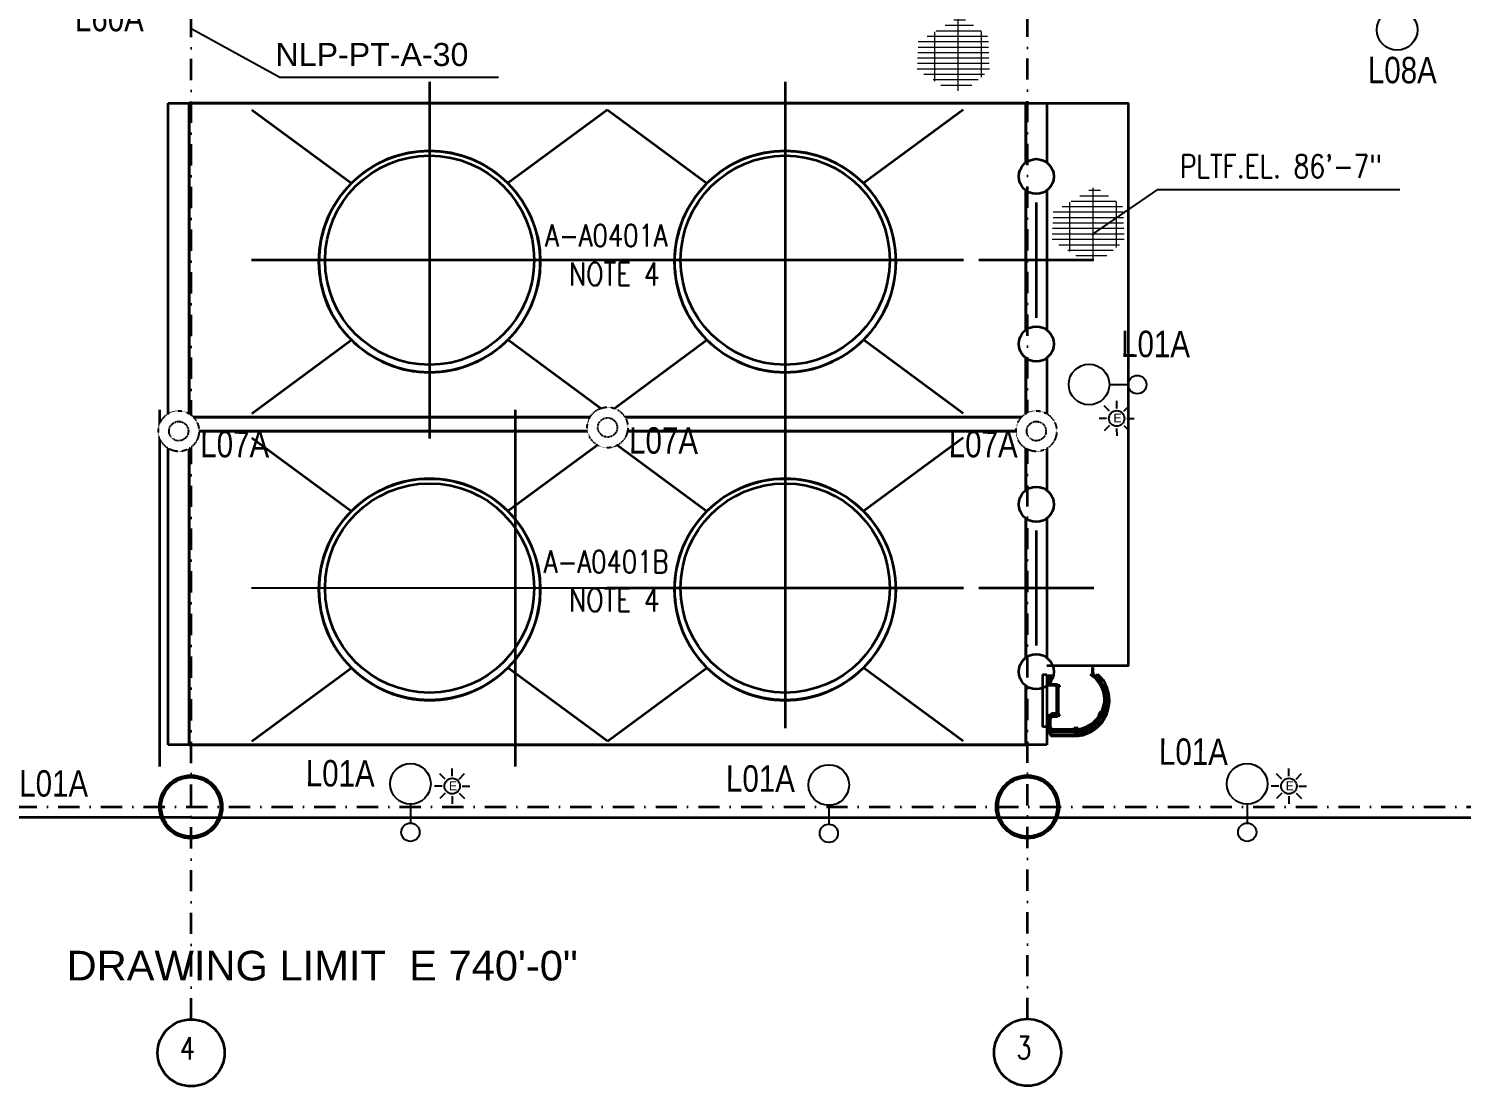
# Model space of a CAD drawing. Header units: inches. Extents: x 3135 to 9031, y -914 to 4011.
# Drawn here: x 4571 to 5393, y 2261 to 2868 of the extents above; entities that cross this region are included whole.
import ezdxf
from ezdxf.enums import TextEntityAlignment as Align

# ---------------------------------------------------------------- set-up
doc = ezdxf.new("R2010")
doc.units = ezdxf.units.IN
doc.header["$MEASUREMENT"] = 0
doc.linetypes.add('DASHDOT2', pattern=[12.700025, 6.350013, -3.175006, 0, -3.175006])
doc.linetypes.add('DGN Style 2', pattern=[25.56082, 15.336492, -10.224328])
for name, color, linetype in [('Default', 7, 'Continuous'), ('E-LIGHTING', 41, 'Continuous'), ('POWER', 7, 'Continuous'), ('TF_G_MATCHLINE', 7, 'Continuous'), ('TF_P_CENTER', 7, 'Continuous'), ('TF_P_Equipment', 7, 'Continuous'), ('TF_P_Ladder', 7, 'Continuous'), ('TF_P_Steel', 7, 'Continuous'), ('TF_S_GRATING', 7, 'Continuous')]:
    doc.layers.add(name, color=color, linetype=linetype)
doc.styles.add('Arial', font='arial.ttf')
doc.styles.add('ROMANS', font='romans.shx')

# ---------------------------------------------------------------- blocks, each defined once
blk = doc.blocks.new('TF_P_ELP_GRATING', base_point=(2.146, 13.23))
at = {"layer": 'TF_S_GRATING', "color": 8, "linetype": 'Continuous', "lineweight": 18}
for p, q in [((2.19, 13.523), (2.19, 12.866)), ((2.426, 13.377), (1.882, 13.377)), ((2.37, 13.425), (1.964, 13.425)), ((1.98, 13.435), (1.98, 12.994)), ((2.313, 13.474), (2.034, 13.474)), ((2.4, 13.399), (2.4, 12.99)), ((2.469, 13.328), (1.822, 13.328)), ((2.467, 13.279), (1.824, 13.279)), ((2.465, 13.23), (1.826, 13.23)), ((2.463, 13.182), (1.828, 13.182)), ((2.462, 13.133), (1.83, 13.133)), ((2.46, 13.084), (1.832, 13.084)), ((2.453, 13.035), (1.912, 13.035)), ((2.396, 12.987), (1.992, 12.987)), ((2.326, 12.938), (2.072, 12.938)), ((2.256, 12.889), (2.152, 12.889))]:
    blk.add_line(p, q, dxfattribs=at)
blk = doc.blocks.new('A$Cdd380a1b')
at = {"layer": 'Default', "color": 8}
blk.add_line((-64.0233, -15.4045), (-65.6207, -15.4045), dxfattribs=at)
at = {"layer": 'Default', "color": 8, "linetype": 'Continuous', "lineweight": 35}
for centre in [(-65.8909, -17.4867), (-65.8909, -17.4867), (-62.1422, -17.485), (-62.1422, -17.485)]:
    blk.add_circle(centre, 0.15, dxfattribs=at)
at = {"layer": 'TF_P_CENTER', "color": 8, "linetype": 'DASHDOT2', "lineweight": 35}
for p, q in [((-64.822, -13.137), (-64.822, -14.7345)), ((-63.2283, -13.137), (-63.2283, -14.7345)), ((-63.2283, -13.137), (-63.2283, -13.3214)), ((-63.2283, -13.3214), (-63.2283, -14.5628)), ((-62.1033, -13.6778), (-62.1033, -14.1937)), ((-64.0233, -13.9357), (-65.6207, -13.9357)), ((-62.4295, -13.9357), (-64.027, -13.9357)), ((-62.0564, -13.9357), (-62.3612, -13.9357)), ((-61.8453, -13.9357), (-62.0564, -13.9357)), ((-63.2283, -14.5628), (-63.2283, -14.7345)), ((-66.0328, -14.6058), (-66.0328, -16.2032)), ((-64.4391, -14.6058), (-64.4391, -16.2032)), ((-63.2283, -14.6058), (-63.2283, -14.7902)), ((-63.2283, -14.7902), (-63.2283, -16.0315)), ((-62.1033, -15.1465), (-62.1033, -15.6624)), ((-62.4295, -15.4045), (-64.027, -15.4045)), ((-62.0564, -15.4045), (-62.3612, -15.4045)), ((-61.8453, -15.4045), (-62.0564, -15.4045)), ((-64.4391, -16.0315), (-64.4391, -16.2032))]:
    blk.add_line(p, q, dxfattribs=at)
at = {"layer": 'TF_P_Equipment', "color": 8, "linetype": 'Continuous', "lineweight": 35}
for p, q in [((-65.9939, -14.6389), (-65.9939, -13.2326)), ((-65.9939, -13.2326), (-65.9001, -13.2326)), ((-62.1501, -13.2326), (-65.9001, -13.2326)), ((-65.9001, -13.2326), (-62.1501, -13.2326)), ((-65.9001, -13.2326), (-65.9001, -14.6389)), ((-65.9001, -14.6389), (-65.9001, -13.2326)), ((-65.6189, -13.2624), (-65.1728, -13.5913)), ((-64.0251, -13.2624), (-64.4712, -13.5913)), ((-64.0251, -13.2624), (-63.5791, -13.5913)), ((-62.4314, -13.2624), (-62.8775, -13.5913)), ((-62.1501, -13.2326), (-62.0564, -13.2326)), ((-62.1501, -13.4978), (-62.1501, -13.2326)), ((-62.1501, -13.2326), (-62.1501, -13.4978)), ((-62.0564, -13.2326), (-62.0564, -13.4979)), ((-62.1501, -14.2478), (-62.1501, -13.6236)), ((-62.1501, -13.6236), (-62.1501, -14.2478)), ((-62.0564, -13.6236), (-62.0564, -14.2479)), ((-65.6189, -14.6218), (-65.1728, -14.2929)), ((-64.0251, -14.6218), (-64.4712, -14.2929)), ((-64.0251, -14.6218), (-63.5791, -14.2929)), ((-62.4314, -14.6218), (-62.8775, -14.2929)), ((-62.1501, -14.6389), (-62.1501, -14.3736)), ((-62.1501, -14.3736), (-62.1501, -14.6389)), ((-62.0564, -14.3736), (-62.0564, -14.6389)), ((-65.9001, -14.6389), (-65.9939, -14.6389)), ((-65.9001, -14.6389), (-62.1501, -14.6389)), ((-62.1501, -14.6389), (-65.9001, -14.6389)), ((-62.0564, -14.6389), (-62.1501, -14.6389)), ((-65.9939, -16.1076), (-65.9939, -14.7014)), ((-65.9939, -14.7014), (-65.9001, -14.7014)), ((-62.1501, -14.7014), (-65.9001, -14.7014)), ((-65.9001, -14.7014), (-62.1501, -14.7014)), ((-65.9001, -14.7014), (-65.9001, -16.1076)), ((-65.9001, -16.1076), (-65.9001, -14.7014)), ((-62.1501, -14.7014), (-62.0564, -14.7014)), ((-62.1501, -14.9666), (-62.1501, -14.7014)), ((-62.1501, -14.7014), (-62.1501, -14.9666)), ((-62.0564, -14.7014), (-62.0564, -14.9666)), ((-65.6189, -14.7312), (-65.1728, -15.0601)), ((-64.0251, -14.7312), (-64.4712, -15.0601)), ((-64.0251, -14.7312), (-63.5791, -15.0601)), ((-62.4314, -14.7312), (-62.8775, -15.0601)), ((-62.1501, -15.7166), (-62.1501, -15.0924)), ((-62.1501, -15.0924), (-62.1501, -15.7166)), ((-62.0564, -15.0924), (-62.0564, -15.7166)), ((-65.6189, -16.0906), (-65.1728, -15.7617)), ((-64.0251, -16.0906), (-64.4712, -15.7617)), ((-64.0251, -16.0906), (-63.5791, -15.7617)), ((-62.4314, -16.0906), (-62.8775, -15.7617)), ((-62.1501, -16.1076), (-62.1501, -15.8424)), ((-62.1501, -15.8424), (-62.1501, -16.1076)), ((-62.0564, -15.8424), (-62.0564, -16.1076)), ((-65.9001, -16.1076), (-65.9939, -16.1076)), ((-65.9001, -16.1076), (-62.1501, -16.1076)), ((-62.1501, -16.1076), (-65.9001, -16.1076)), ((-62.0564, -16.1076), (-62.1501, -16.1076))]:
    blk.add_line(p, q, dxfattribs=at)
blk.add_lwpolyline([(-62.0564, -13.2326), (-61.6912, -13.2326), (-61.6912, -15.7535), (-62.0564, -15.7535)], dxfattribs=at)
for centre, radius in [((-64.822, -13.9421), 0.4961), ((-64.822, -13.9421), 0.4961), ((-64.822, -13.9357), 0.4687), ((-64.822, -13.9357), 0.4687), ((-63.2283, -13.9421), 0.4961), ((-63.2283, -13.9421), 0.4961), ((-63.2283, -13.9357), 0.4687), ((-63.2283, -13.9357), 0.4687), ((-62.1033, -13.5607), 0.0784), ((-62.1033, -14.3107), 0.0784), ((-64.822, -15.4109), 0.4961), ((-64.822, -15.4109), 0.4961), ((-64.822, -15.4045), 0.4687), ((-64.822, -15.4045), 0.4687), ((-63.2283, -15.4109), 0.4961), ((-63.2283, -15.4109), 0.4961), ((-63.2283, -15.4045), 0.4687), ((-63.2283, -15.4045), 0.4687), ((-62.1033, -15.0295), 0.0784), ((-62.1033, -15.7795), 0.0784)]:
    blk.add_circle(centre, radius, dxfattribs=at)
for centre, start, end in [((-64.822, -13.9421), 45, 135), ((-63.2283, -13.9421), 45, 135), ((-64.822, -13.9421), 135, 225), ((-64.822, -13.9421), 315, 45), ((-63.2283, -13.9421), 135, 225), ((-63.2283, -13.9421), 315, 45), ((-64.822, -13.9421), 225, 315), ((-63.2283, -13.9421), 225, 315), ((-64.822, -15.4109), 45, 135), ((-63.2283, -15.4109), 45, 135), ((-64.822, -15.4109), 135, 225), ((-64.822, -15.4109), 315, 45), ((-63.2283, -15.4109), 135, 225), ((-63.2283, -15.4109), 315, 45), ((-64.822, -15.4109), 225, 315), ((-63.2283, -15.4109), 225, 315)]:
    blk.add_arc(centre, 0.4961, start, end, dxfattribs=at)
at = {"layer": 'TF_P_Ladder', "color": 8, "linetype": 'Continuous', "lineweight": 35}
for p, q in [((-62.0435, -15.8268), (-62.0435, -15.7916)), ((-62.0388, -15.7916), (-62.0388, -15.8268)), ((-61.8533, -15.7604), (-61.8533, -15.7835)), ((-61.8487, -15.7604), (-61.8533, -15.7604)), ((-61.8487, -15.7835), (-61.8487, -15.7604)), ((-62.0076, -15.8369), (-62.0564, -15.8369)), ((-62.0173, -15.8416), (-62.0564, -15.8416)), ((-62.0173, -15.8416), (-62.0173, -15.8463)), ((-61.9978, -15.8416), (-62.0173, -15.8416)), ((-62.0173, -15.8463), (-61.9978, -15.8463)), ((-62.0115, -15.9666), (-62.0115, -15.8463)), ((-62.0114, -15.8401), (-62.0103, -15.8401)), ((-62.0103, -15.8401), (-62.0037, -15.8401)), ((-62.0076, -15.8369), (-62.0076, -15.8401)), ((-62.0037, -15.8416), (-62.0037, -15.8401)), ((-62.0037, -15.9713), (-62.0037, -15.8463)), ((-61.9978, -15.8463), (-61.9978, -15.8416)), ((-61.82, -15.8218), (-61.8241, -15.8242)), ((-61.8241, -15.8242), (-61.8143, -15.8411)), ((-61.82, -15.8218), (-61.821, -15.8224)), ((-61.82, -15.8218), (-61.8193, -15.8216)), ((-61.82, -15.8218), (-61.82, -15.8218)), ((-61.8103, -15.8387), (-61.82, -15.8218)), ((-61.8158, -15.8204), (-61.8029, -15.816)), ((-61.8143, -15.8411), (-61.8103, -15.8387)), ((-61.8103, -15.8387), (-61.8141, -15.8321)), ((-61.8103, -15.8387), (-61.8099, -15.8386)), ((-61.8103, -15.8387), (-61.8103, -15.8387)), ((-61.8098, -15.8396), (-61.8095, -15.8394)), ((-61.8061, -15.8373), (-61.7931, -15.8329)), ((-61.8057, -15.8382), (-61.798, -15.8355)), ((-61.7931, -15.8329), (-61.8029, -15.816)), ((-61.7944, -15.8336), (-61.7931, -15.8329)), ((-62.0425, -15.976), (-62.0564, -15.976)), ((-62.0435, -15.9807), (-62.0564, -15.9807)), ((-62.0435, -15.9815), (-62.0435, -16.0276)), ((-62.0076, -15.9807), (-62.0388, -15.9807)), ((-62.0388, -16.0276), (-62.0388, -15.9815)), ((-62.0173, -15.976), (-62.0372, -15.976)), ((-62.0076, -15.9666), (-62.0287, -15.9666)), ((-62.0287, -15.9713), (-62.0173, -15.9713)), ((-61.9978, -15.9713), (-62.0173, -15.9713)), ((-62.0173, -15.9713), (-62.0173, -15.976)), ((-62.0173, -15.976), (-61.9978, -15.976)), ((-62.0114, -15.9776), (-62.0103, -15.9776)), ((-62.0103, -15.9776), (-62.0037, -15.9776)), ((-62.0076, -15.9713), (-62.0076, -15.9666)), ((-62.0076, -15.9776), (-62.0076, -15.9807)), ((-62.0037, -15.9776), (-62.0037, -15.976)), ((-61.9978, -15.976), (-61.9978, -15.9713)), ((-61.8143, -15.9578), (-61.8241, -15.9747)), ((-61.8241, -15.9747), (-61.8223, -15.9757)), ((-61.8241, -15.9747), (-61.82, -15.977)), ((-61.8241, -15.9747), (-61.8241, -15.9747)), ((-61.82, -15.977), (-61.8103, -15.9601)), ((-61.8143, -15.9578), (-61.8185, -15.965)), ((-61.8158, -15.9785), (-61.8155, -15.9786)), ((-61.8103, -15.9601), (-61.8143, -15.9578)), ((-61.8143, -15.9578), (-61.8143, -15.9578)), ((-61.8143, -15.9578), (-61.8107, -15.959)), ((-61.8143, -15.9578), (-61.8143, -15.9578)), ((-61.811, -15.9597), (-61.8121, -15.9591)), ((-61.811, -15.9801), (-61.8028, -15.9829)), ((-61.8028, -15.9829), (-61.7931, -15.966)), ((-61.8025, -15.9628), (-61.7931, -15.966)), ((-61.8022, -15.9619), (-61.7972, -15.9636)), ((-61.7931, -15.966), (-61.7972, -15.9636)), ((-62.0435, -16.0369), (-62.0435, -16.0276)), ((-62.0435, -16.0533), (-62.0435, -16.0369)), ((-62.0388, -16.0478), (-62.0388, -16.0533)), ((-61.9349, -16.0377), (-62.0287, -16.0377)), ((-62.0287, -16.0424), (-61.9349, -16.0424)), ((-62.0287, -16.0471), (-61.9349, -16.0471)), ((-61.9349, -16.0518), (-62.0287, -16.0518)), ((-61.9372, -16.0424), (-61.9376, -16.0447)), ((-61.9376, -16.0447), (-61.9376, -16.0471)), ((-61.9363, -16.0424), (-61.9372, -16.0471)), ((-61.9354, -16.0327), (-61.9363, -16.0377)), ((-61.9354, -16.0374), (-61.9355, -16.0377)), ((-61.9354, -16.0327), (-61.9354, -16.0374)), ((-61.9159, -16.0327), (-61.9354, -16.0327)), ((-61.9319, -16.0327), (-61.9354, -16.0327)), ((-61.9354, -16.0327), (-61.9354, -16.0327)), ((-61.9354, -16.0374), (-61.9159, -16.0374)), ((-61.9166, -16.0412), (-61.9175, -16.046)), ((-61.9159, -16.0374), (-61.9159, -16.0327)), ((-62.0287, -16.0635), (-61.9349, -16.0635)), ((-61.9349, -16.0682), (-62.0287, -16.0682))]:
    blk.add_line(p, q, dxfattribs=at)
for centre, radius, start, end in [((-61.9349, -15.9088), 0.1383, 2.2002, 57.93643), ((-61.8338, -15.7835), 0.0195, 180, 270), ((-61.9349, -15.9088), 0.143, 53.934, 55.05218), ((-61.8338, -15.7835), 0.0148, 180, 270), ((-61.9349, -15.9088), 0.1547, 35.83645, 49.2511), ((-61.9349, -15.9088), 0.1594, 35.32181, 47.33222), ((-62.0287, -15.8268), 0.0148, 180, 223.17355), ((-62.0287, -15.8268), 0.0102, 180, 270), ((-61.9349, -15.8994), 0.143, 270, 45), ((-61.9364, -15.898), 0.1398, 270.60236, 42.78875), ((-61.9349, -15.9088), 0.1594, 270, 28.21144), ((-61.9349, -15.9088), 0.1547, 270, 28.19549), ((-61.9349, -15.9088), 0.143, 37.18622, 48.27741), ((-61.9349, -15.9088), 0.143, 26.88471, 29.34008), ((-61.9349, -15.9088), 0.143, 270, 1.87889), ((-62.0287, -15.9815), 0.0148, 90, 180), ((-62.0287, -15.9815), 0.0102, 90, 180), ((-62.0287, -15.9908), 0.0102, 90, 180), ((-61.9349, -15.9088), 0.1383, 270, 331.66824), ((-62.0287, -16.0276), 0.0148, 180, 270), ((-62.0287, -16.0369), 0.0148, 180, 270), ((-62.0287, -16.0276), 0.0102, 180, 270), ((-62.0287, -16.0369), 0.0102, 188.84988, 270), ((-62.0287, -16.0533), 0.0148, 180, 270), ((-62.0287, -16.0533), 0.0102, 180, 270)]:
    blk.add_arc(centre, radius, start, end, dxfattribs=at)
at = {"layer": 'TF_P_Steel', "color": 8, "linetype": 'Continuous', "lineweight": 35}
for p, q in [((-62.0747, -15.7916), (-62.0564, -15.7916)), ((-62.0747, -15.7916), (-62.0747, -16.026)), ((-62.0564, -15.7916), (-62.0564, -16.026)), ((-62.0564, -16.026), (-62.0747, -16.026)), ((-65.8922, -16.4326), (-69.6109, -16.4326)), ((-65.8922, -16.4326), (-62.1422, -16.4326)), ((-62.1422, -16.4326), (-56.2212, -16.4326))]:
    blk.add_line(p, q, dxfattribs=at)
at = {"layer": 'TF_P_Steel', "color": 8, "linetype": 'DASHDOT2', "lineweight": 35, "ltscale": 0.015}
for points in [[(-65.8909, -17.3367), (-65.8922, -5.1349)], [(-62.1422, -17.335), (-62.1422, -5.1349)], [(-76.4334, -16.3849), (-54.6422, -16.3849)]]:
    blk.add_lwpolyline(points, dxfattribs=at)
at = {"layer": 'TF_P_Steel', "color": 8, "linetype": 'Continuous', "lineweight": 35}
for centre, radius in [((-65.8922, -16.3849), 0.1407), ((-62.1422, -16.3849), 0.1407), ((-65.8922, -16.3849), 0.133), ((-62.1422, -16.3849), 0.133)]:
    blk.add_circle(centre, radius, dxfattribs=at)
at = {"layer": 'Default', "color": 8, "linetype": 'Continuous', "lineweight": 35, "xscale": -0.5, "yscale": 0.5, "zscale": 0.5, "rotation": 180}
for p in [(-62.4749, -13.0307), (-61.8701, -13.7943)]:
    blk.add_blockref('TF_P_ELP_GRATING', p, dxfattribs=at)
at = {"layer": 'Default', "color": 8, "style": 'ROMANS', "width": 0.8}
for s, p in [('A-A0401A', (-64.0298, -13.8251)), ('A-A0401B', (-64.0307, -15.2867))]:
    blk.add_text(s, height=0.1, dxfattribs=at).set_placement(p, align=Align.MIDDLE_CENTER)
for s, p in [('4', (-65.9414, -17.4158)), ('3', (-62.1927, -17.4141))]:
    blk.add_text(s, height=0.1, dxfattribs=at).set_placement(p, align=Align.TOP_LEFT)
at = {"layer": 'TF_G_MATCHLINE', "color": 7, "style": 'Arial', "width": 1.006371}
blk.add_text('DRAWING LIMIT  E 740\'-0"', height=0.132812, dxfattribs=at).set_placement((-65.3036, -17.0296), align=Align.TOP_CENTER)
blk = doc.blocks.new('*U44')
at = {"color": 4, "linetype": 'ByBlock', "lineweight": -2}
blk.add_circle((0, 0), 112, dxfattribs=at)
at = {"color": 4, "insert": (761, -334), "char_height": 324, "attachment_point": 1, "rotation": 269.7413, "style": 'Arial'}
blk.add_mtext_dynamic_manual_height_columns('{\\W0.8;L01A}', width=4053.6, gutter_width=4.41, heights=[0], dxfattribs=at)
at = {"color": 8}
blk.add_wipeout([(842, 0), (841, 16), (840, 31), (837, 47), (834, 62), (829, 77), (824, 92), (818, 106), (811, 120), (803, 134), (794, 146), (784, 159), (774, 171), (763, 182), (751, 192), (739, 202), (726, 210), (713, 218), (699, 225), (684, 232), (670, 237), (654, 241), (639, 245), (624, 247), (608, 249), (593, 249), (577, 249), (561, 247), (546, 245), (531, 241), (515, 237), (501, 232), (486, 225), (472, 218), (459, 210), (446, 202), (434, 192), (422, 182), (411, 171), (401, 159), (391, 146), (382, 134), (374, 120), (367, 106), (361, 92), (356, 77), (351, 62), (348, 47), (345, 31), (344, 16), (343, 0), (344, -16), (345, -31), (348, -47), (351, -62), (356, -77), (361, -92), (367, -106), (374, -120), (382, -134), (391, -146), (401, -159), (411, -171), (422, -182), (434, -192), (446, -202), (459, -210), (472, -218), (486, -225), (501, -232), (515, -237), (531, -241), (546, -245), (561, -247), (577, -249), (593, -249), (608, -249), (624, -247), (639, -245), (654, -241), (670, -237), (684, -232), (699, -225), (713, -218), (726, -210), (739, -202), (751, -192), (763, -182), (774, -171), (784, -159), (794, -146), (803, -134), (811, -120), (818, -106), (824, -92), (829, -77), (834, -62), (837, -47), (840, -31), (841, -16)], dxfattribs=at)
at = {"color": 4, "linetype": 'ByBlock', "lineweight": -2}
blk.add_line((343, 0), (112, 0), dxfattribs=at)
blk.add_circle((593, 0), 249, dxfattribs=at)
blk = doc.blocks.new('*U47')
at = {"color": 4, "linetype": 'ByBlock', "lineweight": -2}
blk.add_circle((0, 0), 112, dxfattribs=at)
at = {"color": 4, "insert": (836, 1260), "char_height": 324, "attachment_point": 1, "rotation": 269.7413, "style": 'Arial'}
blk.add_mtext_dynamic_manual_height_columns('{\\W0.8;L01A}', width=4053.6, gutter_width=4.41, heights=[0], dxfattribs=at)
at = {"color": 8}
blk.add_wipeout([(842, 0), (841, 16), (840, 31), (837, 47), (834, 62), (829, 77), (824, 92), (818, 106), (811, 120), (803, 134), (794, 146), (784, 159), (774, 171), (763, 182), (751, 192), (739, 202), (726, 210), (713, 218), (699, 225), (684, 232), (670, 237), (654, 241), (639, 245), (624, 247), (608, 249), (593, 249), (577, 249), (561, 247), (546, 245), (531, 241), (515, 237), (501, 232), (486, 225), (472, 218), (459, 210), (446, 202), (434, 192), (422, 182), (411, 171), (401, 159), (391, 146), (382, 134), (374, 120), (367, 106), (361, 92), (356, 77), (351, 62), (348, 47), (345, 31), (344, 16), (343, 0), (344, -16), (345, -31), (348, -47), (351, -62), (356, -77), (361, -92), (367, -106), (374, -120), (382, -134), (391, -146), (401, -159), (411, -171), (422, -182), (434, -192), (446, -202), (459, -210), (472, -218), (486, -225), (501, -232), (515, -237), (531, -241), (546, -245), (561, -247), (577, -249), (593, -249), (608, -249), (624, -247), (639, -245), (654, -241), (670, -237), (684, -232), (699, -225), (713, -218), (726, -210), (739, -202), (751, -192), (763, -182), (774, -171), (784, -159), (794, -146), (803, -134), (811, -120), (818, -106), (824, -92), (829, -77), (834, -62), (837, -47), (840, -31), (841, -16)], dxfattribs=at)
at = {"color": 4, "linetype": 'ByBlock', "lineweight": -2}
blk.add_line((343, 0), (112, 0), dxfattribs=at)
blk.add_circle((593, 0), 249, dxfattribs=at)
blk = doc.blocks.new('*U40')
at = {"color": 8}
blk.add_wipeout([(11.65, 0.01), (11.63, 0.74), (11.56, 1.47), (11.45, 2.19), (11.29, 2.9), (11.08, 3.61), (10.83, 4.3), (10.54, 4.97), (10.21, 5.62), (9.84, 6.25), (9.42, 6.86), (8.97, 7.43), (8.49, 7.98), (7.97, 8.5), (7.42, 8.98), (6.84, 9.43), (6.24, 9.84), (5.61, 10.22), (4.96, 10.55), (4.28, 10.84), (3.59, 11.09), (2.89, 11.29), (2.18, 11.45), (1.45, 11.56), (0.72, 11.63), (-0.01, 11.65), (-0.74, 11.63), (-1.47, 11.56), (-2.19, 11.45), (-2.9, 11.29), (-3.61, 11.08), (-4.3, 10.83), (-4.97, 10.54), (-5.62, 10.21), (-6.25, 9.84), (-6.86, 9.42), (-7.43, 8.97), (-7.98, 8.49), (-8.5, 7.97), (-8.98, 7.42), (-9.43, 6.84), (-9.84, 6.24), (-10.22, 5.61), (-10.55, 4.96), (-10.84, 4.28), (-11.09, 3.59), (-11.29, 2.89), (-11.45, 2.18), (-11.56, 1.45), (-11.63, 0.72), (-11.65, -0.01), (-11.63, -0.74), (-11.56, -1.47), (-11.45, -2.19), (-11.29, -2.9), (-11.08, -3.61), (-10.83, -4.3), (-10.54, -4.97), (-10.21, -5.62), (-9.84, -6.25), (-9.42, -6.86), (-8.97, -7.43), (-8.49, -7.98), (-7.97, -8.5), (-7.42, -8.98), (-6.84, -9.43), (-6.24, -9.84), (-5.61, -10.22), (-4.96, -10.55), (-4.28, -10.84), (-3.59, -11.09), (-2.89, -11.29), (-2.18, -11.45), (-1.45, -11.56), (-0.72, -11.63), (0.01, -11.65), (0.74, -11.63), (1.47, -11.56), (2.19, -11.45), (2.9, -11.29), (3.61, -11.08), (4.3, -10.83), (4.97, -10.54), (5.62, -10.21), (6.25, -9.84), (6.86, -9.42), (7.43, -8.97), (7.98, -8.49), (8.5, -7.97), (8.98, -7.42), (9.43, -6.84), (9.84, -6.24), (10.22, -5.61), (10.55, -4.96), (10.84, -4.28), (11.09, -3.59), (11.29, -2.89), (11.45, -2.18), (11.56, -1.45), (11.63, -0.72)], dxfattribs=at)
at = {"color": 4, "linetype": 'DGN Style 2', "ltscale": 0.005}
blk.add_circle((0, 0), 11.65, dxfattribs=at)
at = {"color": 4, "linetype": 'DGN Style 2', "ltscale": 0.01}
blk.add_circle((0, 0), 5.54, dxfattribs=at)
at = {"color": 4, "insert": (12.41, 0.17), "char_height": 15.1528, "attachment_point": 1, "rotation": 359.77523, "style": 'Arial'}
blk.add_mtext_dynamic_manual_height_columns('{\\W0.8;L07A}', width=189.5784, gutter_width=0.206, heights=[0], dxfattribs=at)
blk = doc.blocks.new('*U29')
at = {"color": 4, "linetype": 'ByBlock', "lineweight": -2}
for points in [[(212.23, -5320.5), (203.02, -5320.5)], [(212.23, -5320.5), (221.44, -5320.5)]]:
    blk.add_lwpolyline(points, dxfattribs=at)
at = {"color": 8}
blk.add_wipeout([(212.21, -5286.4), (211.48, -5286.43), (210.75, -5286.5), (210.03, -5286.61), (209.31, -5286.77), (208.61, -5286.97), (207.92, -5287.22), (207.25, -5287.51), (206.6, -5287.85), (205.97, -5288.22), (205.36, -5288.63), (204.78, -5289.08), (204.23, -5289.57), (203.72, -5290.08), (203.23, -5290.63), (202.79, -5291.21), (202.37, -5291.82), (202, -5292.45), (201.67, -5293.1), (201.38, -5293.77), (201.13, -5294.46), (200.93, -5295.16), (200.77, -5295.88), (200.65, -5296.6), (200.59, -5297.33), (200.56, -5298.06), (200.59, -5298.79), (200.66, -5299.52), (200.77, -5300.25), (200.93, -5300.96), (201.14, -5301.66), (201.38, -5302.35), (201.68, -5303.02), (202.01, -5303.68), (202.38, -5304.31), (202.79, -5304.91), (203.24, -5305.49), (203.73, -5306.04), (204.24, -5306.56), (204.79, -5307.04), (205.37, -5307.49), (205.98, -5307.9), (206.61, -5308.27), (207.26, -5308.6), (207.93, -5308.89), (208.62, -5309.14), (209.33, -5309.35), (210.04, -5309.5), (210.76, -5309.62), (211.49, -5309.69), (212.22, -5309.71), (212.96, -5309.69), (213.68, -5309.62), (214.41, -5309.5), (215.12, -5309.34), (215.82, -5309.14), (216.51, -5308.89), (217.19, -5308.6), (217.84, -5308.26), (218.47, -5307.89), (219.07, -5307.48), (219.65, -5307.03), (220.2, -5306.55), (220.72, -5306.03), (221.2, -5305.48), (221.65, -5304.9), (222.06, -5304.29), (222.43, -5303.66), (222.76, -5303.01), (223.06, -5302.34), (223.3, -5301.65), (223.51, -5300.95), (223.67, -5300.23), (223.78, -5299.51), (223.85, -5298.78), (223.87, -5298.05), (223.85, -5297.32), (223.78, -5296.59), (223.66, -5295.87), (223.5, -5295.15), (223.3, -5294.45), (223.05, -5293.76), (222.76, -5293.09), (222.43, -5292.44), (222.05, -5291.81), (221.64, -5291.2), (221.19, -5290.62), (220.71, -5290.07), (220.19, -5289.56), (219.64, -5289.07), (219.06, -5288.62), (218.46, -5288.21), (217.83, -5287.84), (217.17, -5287.51), (216.5, -5287.22), (215.81, -5286.97), (215.11, -5286.77), (214.39, -5286.61), (213.67, -5286.49), (212.94, -5286.42)], dxfattribs=at)
at = {"color": 4, "linetype": 'ByBlock', "lineweight": -2}
blk.add_line((212.22, -5309.71), (212.23, -5320.5), dxfattribs=at)
blk.add_circle((212.22, -5298.06), 11.65, dxfattribs=at)
at = {"color": 4, "insert": (228.96, -5282.68), "char_height": 15.1528, "attachment_point": 1, "rotation": 179.77523, "style": 'Arial'}
blk.add_mtext_dynamic_manual_height_columns('{\\W0.8;L08A}', width=189.5784, gutter_width=0.206, heights=[0], dxfattribs=at)
blk = doc.blocks.new('*U92')
at = {"color": 8}
blk.add_wipeout([(11.65, 0.01), (11.63, 0.74), (11.56, 1.47), (11.45, 2.19), (11.29, 2.9), (11.08, 3.61), (10.83, 4.3), (10.54, 4.97), (10.21, 5.62), (9.84, 6.25), (9.42, 6.86), (8.97, 7.43), (8.49, 7.98), (7.97, 8.5), (7.42, 8.98), (6.84, 9.43), (6.24, 9.84), (5.61, 10.22), (4.96, 10.55), (4.28, 10.84), (3.59, 11.09), (2.89, 11.29), (2.18, 11.45), (1.45, 11.56), (0.72, 11.63), (-0.01, 11.65), (-0.74, 11.63), (-1.47, 11.56), (-2.19, 11.45), (-2.9, 11.29), (-3.61, 11.08), (-4.3, 10.83), (-4.97, 10.54), (-5.62, 10.21), (-6.25, 9.84), (-6.86, 9.42), (-7.43, 8.97), (-7.98, 8.49), (-8.5, 7.97), (-8.98, 7.42), (-9.43, 6.84), (-9.84, 6.24), (-10.22, 5.61), (-10.55, 4.96), (-10.84, 4.28), (-11.09, 3.59), (-11.29, 2.89), (-11.45, 2.18), (-11.56, 1.45), (-11.63, 0.72), (-11.65, -0.01), (-11.63, -0.74), (-11.56, -1.47), (-11.45, -2.19), (-11.29, -2.9), (-11.08, -3.61), (-10.83, -4.3), (-10.54, -4.97), (-10.21, -5.62), (-9.84, -6.25), (-9.42, -6.86), (-8.97, -7.43), (-8.49, -7.98), (-7.97, -8.5), (-7.42, -8.98), (-6.84, -9.43), (-6.24, -9.84), (-5.61, -10.22), (-4.96, -10.55), (-4.28, -10.84), (-3.59, -11.09), (-2.89, -11.29), (-2.18, -11.45), (-1.45, -11.56), (-0.72, -11.63), (0.01, -11.65), (0.74, -11.63), (1.47, -11.56), (2.19, -11.45), (2.9, -11.29), (3.61, -11.08), (4.3, -10.83), (4.97, -10.54), (5.62, -10.21), (6.25, -9.84), (6.86, -9.42), (7.43, -8.97), (7.98, -8.49), (8.5, -7.97), (8.98, -7.42), (9.43, -6.84), (9.84, -6.24), (10.22, -5.61), (10.55, -4.96), (10.84, -4.28), (11.09, -3.59), (11.29, -2.89), (11.45, -2.18), (11.56, -1.45), (11.63, -0.72)], dxfattribs=at)
at = {"color": 4, "linetype": 'DGN Style 2', "ltscale": 0.005}
blk.add_circle((0, 0), 11.65, dxfattribs=at)
at = {"color": 4, "linetype": 'DGN Style 2', "ltscale": 0.01}
blk.add_circle((0, 0), 5.54, dxfattribs=at)
at = {"color": 4, "insert": (-50.21, 0.17), "char_height": 15.1528, "attachment_point": 1, "rotation": 359.77523, "style": 'Arial'}
blk.add_mtext_dynamic_manual_height_columns('{\\W0.8;L07A}', width=189.5784, gutter_width=0.206, heights=[0], dxfattribs=at)
blk = doc.blocks.new('*U93')
at = {"color": 3}
for points in [[(-12.4, -7.78), (-15.47, -4.71)], [(-8.33, -6.08), (-8.34, -1.74)], [(-4.25, -7.76), (-1.19, -4.69)], [(-14.08, -11.85), (-18.42, -11.86)], [(-4.24, -15.91), (-1.17, -18.98)], [(-2.56, -11.84), (1.78, -11.83)], [(-8.31, -17.61), (-8.3, -21.95)]]:
    blk.add_lwpolyline(points, dxfattribs=at)
at = {"color": 4, "linetype": 'ByBlock', "lineweight": -2}
blk.add_circle((-27.71, -0.02), 5.26, dxfattribs=at)
at = {"color": 4, "attachment_point": 1, "rotation": 89.86226, "style": 'Arial'}
for s, width, gutter_width, insert, char_height in [('{\\W0.8;L01A}', 189.5784, 0.206, (-58.65, -9.34), 15.1528), ('E', 62.9163, 0.0684, (-11.02, -13.68), 5.03)]:
    blk.add_mtext_dynamic_manual_height_columns(s, width=width, gutter_width=gutter_width, heights=[0], dxfattribs=dict(at, insert=insert, char_height=char_height))
at = {"color": 8}
blk.add_wipeout([(-27.69, -39.38), (-26.95, -39.36), (-26.23, -39.29), (-25.5, -39.17), (-24.79, -39.01), (-24.09, -38.81), (-23.4, -38.56), (-22.73, -38.27), (-22.07, -37.94), (-21.44, -37.56), (-20.84, -37.15), (-20.26, -36.7), (-19.71, -36.22), (-19.19, -35.7), (-18.71, -35.15), (-18.26, -34.57), (-17.85, -33.96), (-17.48, -33.33), (-17.15, -32.68), (-16.86, -32.01), (-16.61, -31.32), (-16.4, -30.62), (-16.25, -29.9), (-16.13, -29.18), (-16.06, -28.45), (-16.04, -27.72), (-16.06, -26.99), (-16.13, -26.26), (-16.25, -25.54), (-16.41, -24.82), (-16.61, -24.12), (-16.86, -23.43), (-17.15, -22.76), (-17.48, -22.11), (-17.86, -21.48), (-18.27, -20.87), (-18.72, -20.29), (-19.2, -19.74), (-19.72, -19.23), (-20.27, -18.74), (-20.85, -18.29), (-21.46, -17.88), (-22.09, -17.51), (-22.74, -17.18), (-23.41, -16.89), (-24.1, -16.64), (-24.8, -16.44), (-25.52, -16.28), (-26.24, -16.16), (-26.97, -16.1), (-27.7, -16.07), (-28.43, -16.1), (-29.16, -16.17), (-29.88, -16.28), (-30.6, -16.44), (-31.3, -16.65), (-31.99, -16.89), (-32.66, -17.18), (-33.31, -17.52), (-33.94, -17.89), (-34.55, -18.3), (-35.13, -18.75), (-35.68, -19.24), (-36.19, -19.75), (-36.68, -20.3), (-37.13, -20.88), (-37.54, -21.49), (-37.91, -22.12), (-38.24, -22.77), (-38.53, -23.44), (-38.78, -24.13), (-38.98, -24.83), (-39.14, -25.55), (-39.26, -26.27), (-39.32, -27), (-39.35, -27.73), (-39.32, -28.47), (-39.25, -29.19), (-39.14, -29.92), (-38.98, -30.63), (-38.77, -31.33), (-38.53, -32.02), (-38.24, -32.69), (-37.9, -33.35), (-37.53, -33.98), (-37.12, -34.58), (-36.67, -35.16), (-36.18, -35.71), (-35.67, -36.23), (-35.12, -36.71), (-34.54, -37.16), (-33.93, -37.57), (-33.3, -37.94), (-32.65, -38.27), (-31.98, -38.56), (-31.29, -38.81), (-30.59, -39.02), (-29.87, -39.17), (-29.15, -39.29), (-28.42, -39.36)], dxfattribs=at)
at = {"color": 4, "linetype": 'ByBlock', "lineweight": -2}
blk.add_line((-27.7, -16.07), (-27.71, -5.28), dxfattribs=at)
at = {"color": 3}
blk.add_lwpolyline([(-12.39, -15.93), (-15.45, -19)], dxfattribs=at)
blk.add_circle((-8.32, -11.85), 4.47, dxfattribs=at)
at = {"color": 4, "linetype": 'ByBlock', "lineweight": -2}
blk.add_circle((-27.69, -27.73), 11.65, dxfattribs=at)
blk = doc.blocks.new('*U100')
at = {"color": 3}
for points in [[(-54.17, 29.64), (-54.18, 33.98)], [(-58.24, 27.95), (-61.32, 31.01)], [(-50.09, 27.96), (-47.03, 31.03)], [(-59.93, 23.87), (-64.26, 23.86)], [(-58.23, 19.8), (-61.29, 16.73)], [(-50.08, 19.81), (-47.01, 16.75)], [(-48.4, 23.89), (-44.06, 23.89)]]:
    blk.add_lwpolyline(points, dxfattribs=at)
blk.add_circle((-54.16, 23.88), 4.47, dxfattribs=at)
at = {"color": 4, "linetype": 'ByBlock', "lineweight": -2}
blk.add_circle((-27.71, -0.02), 5.26, dxfattribs=at)
at = {"color": 4, "attachment_point": 1, "rotation": 89.86226, "style": 'Arial'}
for s, width, gutter_width, insert, char_height in [('E', 62.9163, 0.0684, (-56.86, 22.05), 5.03), ('{\\W0.8;L01A}', 189.5784, 0.206, (-69.05, -60.1), 15.1528)]:
    blk.add_mtext_dynamic_manual_height_columns(s, width=width, gutter_width=gutter_width, heights=[0], dxfattribs=dict(at, insert=insert, char_height=char_height))
at = {"color": 8}
blk.add_wipeout([(-67.07, -0.1), (-67.05, -0.83), (-66.98, -1.56), (-66.86, -2.28), (-66.7, -3), (-66.5, -3.7), (-66.25, -4.39), (-65.95, -5.06), (-65.62, -5.71), (-65.25, -6.34), (-64.83, -6.94), (-64.38, -7.52), (-63.9, -8.07), (-63.38, -8.59), (-62.83, -9.07), (-62.25, -9.52), (-61.64, -9.93), (-61.01, -10.3), (-60.36, -10.63), (-59.69, -10.92), (-59, -11.17), (-58.29, -11.37), (-57.58, -11.53), (-56.86, -11.64), (-56.13, -11.71), (-55.4, -11.73), (-54.66, -11.7), (-53.93, -11.63), (-53.21, -11.52), (-52.5, -11.36), (-51.8, -11.15), (-51.11, -10.9), (-50.44, -10.61), (-49.78, -10.28), (-49.15, -9.9), (-48.55, -9.49), (-47.97, -9.04), (-47.42, -8.55), (-46.91, -8.03), (-46.42, -7.48), (-45.98, -6.9), (-45.57, -6.3), (-45.2, -5.67), (-44.86, -5.01), (-44.58, -4.34), (-44.33, -3.65), (-44.13, -2.95), (-43.97, -2.23), (-43.86, -1.51), (-43.79, -0.78), (-43.77, -0.05), (-43.79, 0.68), (-43.86, 1.41), (-43.98, 2.13), (-44.14, 2.85), (-44.34, 3.55), (-44.59, 4.24), (-44.89, 4.91), (-45.22, 5.56), (-45.59, 6.19), (-46.01, 6.79), (-46.46, 7.37), (-46.94, 7.92), (-47.46, 8.44), (-48.01, 8.92), (-48.59, 9.37), (-49.2, 9.78), (-49.83, 10.15), (-50.48, 10.48), (-51.15, 10.77), (-51.84, 11.02), (-52.55, 11.22), (-53.26, 11.38), (-53.98, 11.49), (-54.71, 11.56), (-55.44, 11.58), (-56.18, 11.55), (-56.9, 11.48), (-57.63, 11.37), (-58.34, 11.21), (-59.04, 11), (-59.73, 10.75), (-60.4, 10.46), (-61.06, 10.13), (-61.69, 9.75), (-62.29, 9.34), (-62.87, 8.89), (-63.42, 8.4), (-63.93, 7.88), (-64.41, 7.33), (-64.86, 6.76), (-65.27, 6.15), (-65.64, 5.52), (-65.97, 4.86), (-66.26, 4.19), (-66.51, 3.5), (-66.71, 2.8), (-66.87, 2.08), (-66.98, 1.36), (-67.05, 0.63)], dxfattribs=at)
at = {"color": 4, "linetype": 'ByBlock', "lineweight": -2}
blk.add_line((-43.77, -0.05), (-32.97, -0.03), dxfattribs=at)
at = {"color": 3}
blk.add_lwpolyline([(-54.15, 18.12), (-54.15, 13.78)], dxfattribs=at)
at = {"color": 4, "linetype": 'ByBlock', "lineweight": -2}
blk.add_circle((-55.42, -0.07), 11.65, dxfattribs=at)
blk = doc.blocks.new('*U99')
at = {"color": 3}
for points in [[(-54.17, 29.64), (-54.18, 33.98)], [(-58.24, 27.95), (-61.32, 31.01)], [(-50.09, 27.96), (-47.03, 31.03)], [(-59.93, 23.87), (-64.26, 23.86)], [(-58.23, 19.8), (-61.29, 16.73)], [(-50.08, 19.81), (-47.01, 16.75)], [(-48.4, 23.89), (-44.06, 23.89)]]:
    blk.add_lwpolyline(points, dxfattribs=at)
blk.add_circle((-54.16, 23.88), 4.47, dxfattribs=at)
at = {"color": 4, "linetype": 'ByBlock', "lineweight": -2}
blk.add_circle((-27.71, -0.02), 5.26, dxfattribs=at)
at = {"color": 4, "insert": (-56.86, 22.05), "char_height": 5.03, "attachment_point": 1, "rotation": 89.86226, "style": 'Arial'}
blk.add_mtext_dynamic_manual_height_columns('E', width=62.9163, gutter_width=0.0684, heights=[0], dxfattribs=at)
at = {"color": 8}
blk.add_wipeout([(-67.07, -0.1), (-67.05, -0.83), (-66.98, -1.56), (-66.86, -2.28), (-66.7, -3), (-66.5, -3.7), (-66.25, -4.39), (-65.95, -5.06), (-65.62, -5.71), (-65.25, -6.34), (-64.83, -6.94), (-64.38, -7.52), (-63.9, -8.07), (-63.38, -8.59), (-62.83, -9.07), (-62.25, -9.52), (-61.64, -9.93), (-61.01, -10.3), (-60.36, -10.63), (-59.69, -10.92), (-59, -11.17), (-58.29, -11.37), (-57.58, -11.53), (-56.86, -11.64), (-56.13, -11.71), (-55.4, -11.73), (-54.66, -11.7), (-53.93, -11.63), (-53.21, -11.52), (-52.5, -11.36), (-51.8, -11.15), (-51.11, -10.9), (-50.44, -10.61), (-49.78, -10.28), (-49.15, -9.9), (-48.55, -9.49), (-47.97, -9.04), (-47.42, -8.55), (-46.91, -8.03), (-46.42, -7.48), (-45.98, -6.9), (-45.57, -6.3), (-45.2, -5.67), (-44.86, -5.01), (-44.58, -4.34), (-44.33, -3.65), (-44.13, -2.95), (-43.97, -2.23), (-43.86, -1.51), (-43.79, -0.78), (-43.77, -0.05), (-43.79, 0.68), (-43.86, 1.41), (-43.98, 2.13), (-44.14, 2.85), (-44.34, 3.55), (-44.59, 4.24), (-44.89, 4.91), (-45.22, 5.56), (-45.59, 6.19), (-46.01, 6.79), (-46.46, 7.37), (-46.94, 7.92), (-47.46, 8.44), (-48.01, 8.92), (-48.59, 9.37), (-49.2, 9.78), (-49.83, 10.15), (-50.48, 10.48), (-51.15, 10.77), (-51.84, 11.02), (-52.55, 11.22), (-53.26, 11.38), (-53.98, 11.49), (-54.71, 11.56), (-55.44, 11.58), (-56.18, 11.55), (-56.9, 11.48), (-57.63, 11.37), (-58.34, 11.21), (-59.04, 11), (-59.73, 10.75), (-60.4, 10.46), (-61.06, 10.13), (-61.69, 9.75), (-62.29, 9.34), (-62.87, 8.89), (-63.42, 8.4), (-63.93, 7.88), (-64.41, 7.33), (-64.86, 6.76), (-65.27, 6.15), (-65.64, 5.52), (-65.97, 4.86), (-66.26, 4.19), (-66.51, 3.5), (-66.71, 2.8), (-66.87, 2.08), (-66.98, 1.36), (-67.05, 0.63)], dxfattribs=at)
at = {"color": 4, "linetype": 'ByBlock', "lineweight": -2}
blk.add_line((-43.77, -0.05), (-32.97, -0.03), dxfattribs=at)
at = {"color": 3}
blk.add_lwpolyline([(-54.15, 18.12), (-54.15, 13.78)], dxfattribs=at)
at = {"color": 4, "linetype": 'ByBlock', "lineweight": -2}
blk.add_circle((-55.42, -0.07), 11.65, dxfattribs=at)
at = {"color": 4, "insert": (-81.46, -50.67), "char_height": 15.1528, "attachment_point": 1, "rotation": 89.86226, "style": 'Arial'}
blk.add_mtext_dynamic_manual_height_columns('{\\W0.8;L01A}', width=189.5784, gutter_width=0.206, heights=[0], dxfattribs=at)

msp = doc.modelspace()

# ---------------------------------------------------------------- block references
at = {"xscale": 128, "yscale": 128, "zscale": 128}
msp.add_blockref('A$Cdd380a1b', (13098.63, 4518.8), dxfattribs=at)

# ---------------------------------------------------------------- next in the draw order: linework, layer by layer
at = {"color": 8}
msp.add_lwpolyline([(5181.24, 2749.61), (5219.26, 2775.64), (5357.91, 2775.64)], dxfattribs=at)
at = {"layer": 'POWER'}
msp.add_lwpolyline([(4665.02, 2867.79), (4715.51, 2840.02), (4841.01, 2840.02)], dxfattribs=at)

# ---------------------------------------------------------------- next in the draw order: block references
at = {"layer": 'E-LIGHTING', "color": 0, "rotation": 180}
msp.add_blockref('*U29', (5568.66, -2430.98), dxfattribs=at)
at = {"layer": 'E-LIGHTING', "color": 3, "rotation": 269.9129640520016}
for name, p in [('*U93', (5207.39, 2635.98)), ('*U99', (5270.4, 2379.32)), ('*U100', (4790.4, 2379.32))]:
    msp.add_blockref(name, p, dxfattribs=at)
at = {"layer": 'E-LIGHTING', "color": 3}
for name, p in [('*U40', (4657.48, 2637.02)), ('*U40', (4903.48, 2639.11)), ('*U92', (5149.48, 2637.02))]:
    msp.add_blockref(name, p, dxfattribs=at)
at = {"layer": 'E-LIGHTING', "xscale": 0.04676794374954184, "yscale": 0.04676794374954184, "zscale": 0.04676794374954184, "rotation": 90.03390637095421}
for name, p in [('*U44', (4550.43, 2407.03)), ('*U47', (5030.42, 2406.37))]:
    msp.add_blockref(name, p, dxfattribs=at)

# ---------------------------------------------------------------- next in the draw order: texts
at = {"color": 4, "style": 'Arial', "width": 0.8}
msp.add_text('L60A', height=15.153, rotation=359.77523, dxfattribs=at).set_placement((4597.9, 2866.35))
at = {"layer": 'Default', "color": 7, "style": 'Arial'}
msp.add_text('NLP-PT-A-30', height=13.2, dxfattribs=at).set_placement((4768.34, 2852.98), align=Align.MIDDLE_CENTER)
at = {"layer": 'Default', "color": 4, "style": 'ROMANS', "width": 0.8}
for p in [(4907.32, 2727.06), (4907.32, 2540.19)]:
    msp.add_text('NOTE 4', height=13.2, dxfattribs=at).set_placement(p, align=Align.MIDDLE_CENTER)

# ---------------------------------------------------------------- next in the draw order: wipeouts: each hides what was drawn before it
at = {"color": 3}
msp.add_wipeout([(5361.62, 2800.37), (5217.9, 2799.4), (5217.03, 2777.66), (5362.1, 2779.71)], dxfattribs=at)

# ---------------------------------------------------------------- next in the draw order: texts
at = {"layer": 'Default', "color": 8, "style": 'ROMANS', "width": 0.8}
msp.add_text('PLTF.EL. 86\'-7"', height=13.2, dxfattribs=at).set_placement((5289.78, 2788.86), align=Align.MIDDLE_CENTER)

doc.saveas('drawing.dxf')
